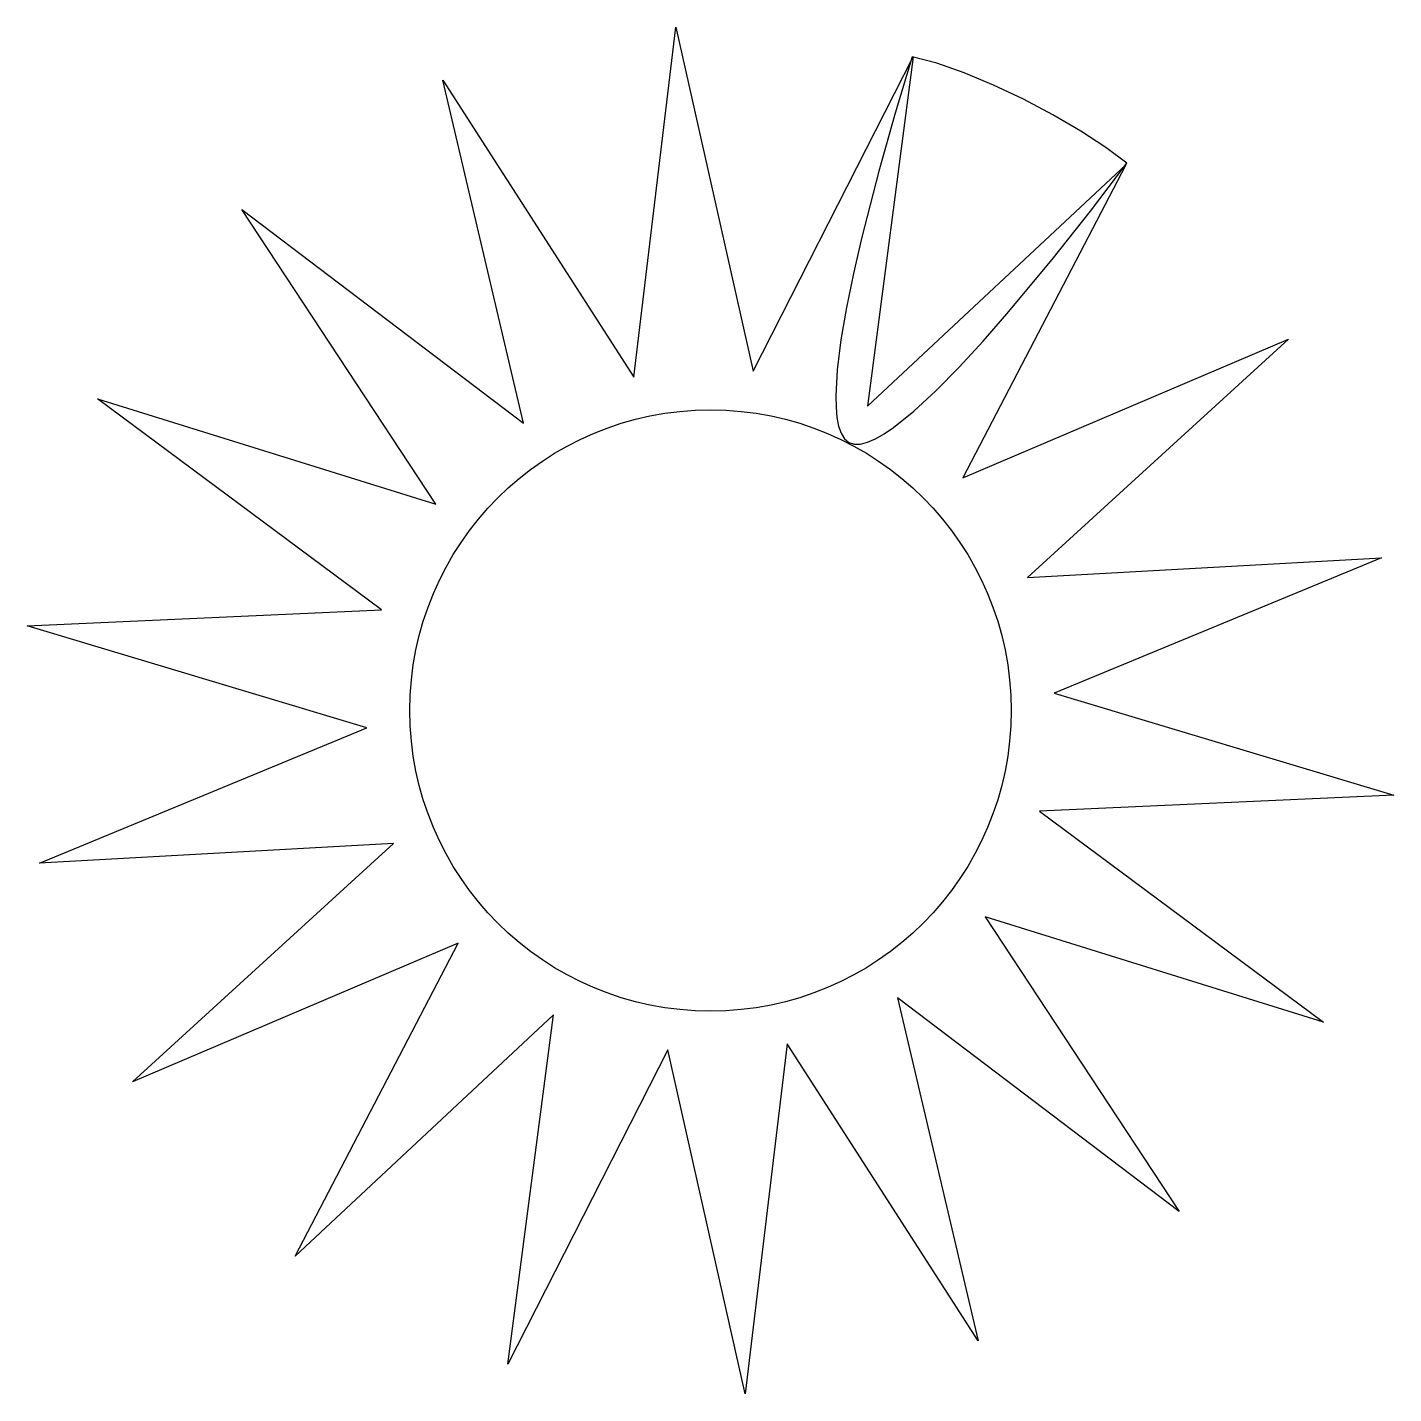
# Model space of a CAD drawing. Extents: x -19.8 to 19.8, y -19.8 to 19.8.
import ezdxf

# ---------------------------------------------------------------- set-up
doc = ezdxf.new("R2010")
doc.units = 0
doc.layers.add('Layer_1', color=7, linetype='CONTINUOUS')
doc.layers.add('SpokeHole', color=7, linetype='CONTINUOUS')

msp = doc.modelspace()

# ---------------------------------------------------------------- linework, layer by layer
at = {"layer": 'Layer_1', "color": 7}
for points in [[(13.609487, -14.555383), (5.429442, -8.341175), (7.77834, -18.302424), (2.230727, -9.683197), (1.00901, -19.841929), (-1.237046, -9.857279), (-5.882021, -18.9882), (-4.555614, -8.842432), (-12.063594, -15.844216), (-7.324707, -6.761057), (-16.790119, -10.789176), (-9.210333, -3.864198), (-19.491509, -4.432814), (-9.985055, -0.501262), (-19.841934, 2.458218), (-9.555434, 2.922138), (-17.799128, 9.052752), (-7.973286, 5.993086), (-13.609486, 14.555392), (-5.429442, 8.341181), (-7.77834, 18.302437), (-2.230727, 9.683206), (-1.00901, 19.841939), (1.237047, 9.857294), (5.882022, 18.988211), (4.555614, 8.842448), (12.063594, 15.844225), (7.324707, 6.761071), (16.790119, 10.789191), (9.210333, 3.864212), (19.491509, 4.432823), (9.985056, 0.501271), (19.841934, -2.458205), (9.555434, -2.922122), (17.799129, -9.052749), (7.973286, -5.993077), (13.609487, -14.555383)], [(8.733922, -0.000003), (8.733922, -0.000003)]]:
    msp.add_lwpolyline(points, dxfattribs=at)
for points in [[(-8.733923, -0.000003), (-8.733923, 4.823623), (-4.823612, 8.733932), (0, 8.733932)], [(0, 8.733932), (4.823612, 8.733932), (8.733922, 4.823623), (8.733922, -0.000003)], [(0, -8.733913), (-4.823612, -8.733913), (-8.733923, -4.823604), (-8.733923, -0.000003)], [(8.733922, -0.000003), (8.733922, -4.823604), (4.823612, -8.733913), (0, -8.733913)]]:
    msp.add_open_spline(points, degree=3, dxfattribs=at)
at = {"layer": 'SpokeHole', "color": 7}
msp.add_lwpolyline([(5.860929, 18.982024), (5.364875, 17.35353), (4.887632, 15.66621), (4.384533, 13.706438), (4.153043, 12.696945), (3.950795, 11.706413), (3.78969, 10.763867), (3.681632, 9.898331), (3.638522, 9.138832), (3.645042, 8.807915), (3.672262, 8.514392), (3.72167, 8.26189), (3.794754, 8.054038), (3.893002, 7.894463), (4.017901, 7.786793), (4.171247, 7.734493), (4.352415, 7.736315), (4.559262, 7.788817), (4.789643, 7.88856), (5.041415, 8.032103), (5.312434, 8.216005), (5.903637, 8.691129), (6.546102, 9.286408), (7.222679, 9.974318), (7.916217, 10.727338), (8.609565, 11.517945), (9.927091, 13.101825), (11.038052, 14.505775), (12.091467, 15.893155), (11.479351, 16.353267), (10.752829, 16.828567), (9.945288, 17.300889), (9.090119, 17.752068), (8.220709, 18.163937), (7.370448, 18.51833), (6.572725, 18.797081), (5.860929, 18.982024), (5.860929, 18.982024)], dxfattribs=at)

doc.saveas('drawing.dxf')
